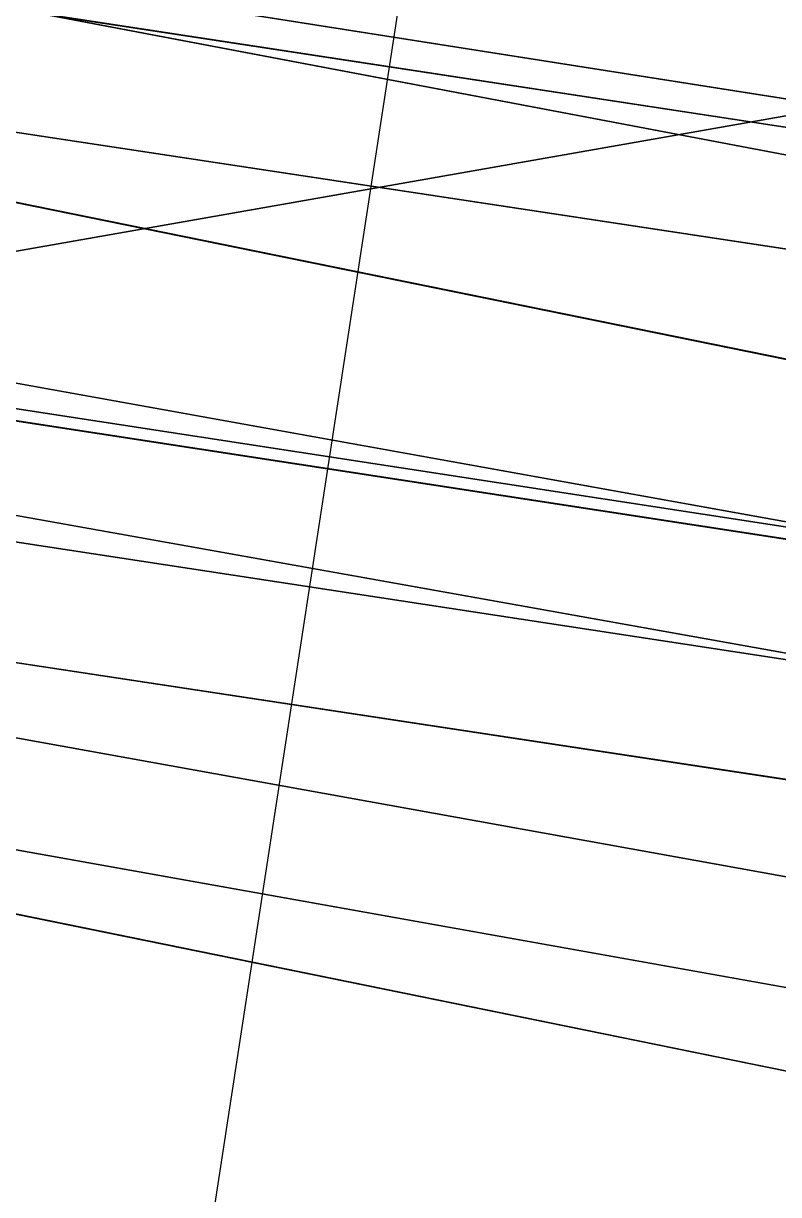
# Model space of a CAD drawing. Header units: metres. Extents: x 503497 to 504361, y 6966567 to 6966857.
# Drawn here: x 504125.2159 to 504125.4804, y 6966706.1646 to 6966706.5749 of the extents above; entities that cross this region are included whole.
import ezdxf

# ---------------------------------------------------------------- set-up
doc = ezdxf.new("R2010")
doc.units = ezdxf.units.M

msp = doc.modelspace()

# ---------------------------------------------------------------- linework, layer by layer
at = {"layer": 'SHADOW_APPROVED_20260111T072000'}
for points in [[(504124.9683, 6966704.1079), (504125.9354, 6966710.4181), (504052.7616, 6966725.3221), (504051.7945, 6966719.0119), (504124.9683, 6966704.1079)], [(504168.9205, 6966697.8003), (504169.2405, 6966697.5447), (504096.0667, 6966712.4487), (504095.7467, 6966712.7043), (504168.9205, 6966697.8003)], [(504169.2405, 6966697.5447), (504169.4022, 6966697.2624), (504096.2284, 6966712.1664), (504096.0667, 6966712.4487), (504169.2405, 6966697.5447)], [(504169.4022, 6966697.2624), (504169.4593, 6966696.8594), (504096.2855, 6966711.7634), (504096.2284, 6966712.1664), (504169.4022, 6966697.2624)]]:
    msp.add_lwpolyline(points, close=True, dxfattribs=at)
msp.add_lwpolyline([(504124.6436, 6966689.8311), (504125.6223, 6966696.1052), (504122.7613, 6966696.5515), (504123.3955, 6966700.6171), (504123.6735, 6966701.1907), (504124.1841, 6966701.6081), (504124.6865, 6966701.7525), (504126.4679, 6966701.5261), (504126.6349, 6966702.5968), (504125.8564, 6966702.7697), (504125.4218, 6966703.0603), (504125.0625, 6966703.6133), (504124.9683, 6966704.1079), (504125.9354, 6966710.4181), (504127.8093, 6966710.1258), (504128.3574, 6966713.6393), (504140.8554, 6966711.6898), (504140.8554, 6966711.6898), (504140.7719, 6966711.1544), (504144.1851, 6966710.622), (504144.5661, 6966713.0647), (504153.1826, 6966711.7206), (504152.9477, 6966710.2148), (504167.8718, 6966707.8869)], dxfattribs=at)
at = {"layer": 'SHADOW_APPROVED_20260114T072400'}
for points in [[(504124.9683, 6966704.1079), (504125.9354, 6966710.4181), (504053.927, 6966724.0568), (504052.9599, 6966717.7466), (504124.9683, 6966704.1079)], [(504154.0443, 6966707.0275), (504153.1492, 6966701.2887), (504074.7733, 6966716.1335), (504075.6684, 6966721.8723), (504154.0443, 6966707.0275)], [(504153.1492, 6966701.2887), (504158.2689, 6966700.4901), (504079.893, 6966715.3349), (504074.7733, 6966716.1335), (504153.1492, 6966701.2887)]]:
    msp.add_lwpolyline(points, close=True, dxfattribs=at)
msp.add_lwpolyline([(504124.6436, 6966689.8311), (504125.6223, 6966696.1052), (504122.7613, 6966696.5515), (504123.3955, 6966700.6171), (504123.6735, 6966701.1907), (504124.1841, 6966701.6081), (504124.6865, 6966701.7525), (504126.4679, 6966701.5261), (504126.6349, 6966702.5968), (504125.8564, 6966702.7697), (504125.4218, 6966703.0603), (504125.0625, 6966703.6133), (504124.9683, 6966704.1079), (504125.9354, 6966710.4181), (504127.8093, 6966710.1258), (504128.3574, 6966713.6393), (504140.8554, 6966711.6898), (504140.8554, 6966711.6898), (504140.7719, 6966711.1544), (504144.1851, 6966710.622), (504144.5661, 6966713.0647), (504153.1826, 6966711.7206), (504152.9477, 6966710.2148), (504167.8718, 6966707.8869)], dxfattribs=at)
at = {"layer": 'SHADOW_APPROVED_20260122T071500'}
for points in [[(504124.9683, 6966704.1079), (504125.9354, 6966710.4181), (504043.3689, 6966725.1862), (504042.4018, 6966718.876), (504124.9683, 6966704.1079)], [(504154.0443, 6966707.0275), (504153.1492, 6966701.2887), (504063.2814, 6966717.3627), (504064.1765, 6966723.1015), (504154.0443, 6966707.0275)], [(504153.1492, 6966701.2887), (504158.2689, 6966700.4901), (504068.4011, 6966716.5641), (504063.2814, 6966717.3627), (504153.1492, 6966701.2887)], [(504158.2689, 6966700.4901), (504156.6455, 6966690.0834), (504066.7777, 6966706.1574), (504068.4011, 6966716.5641), (504158.2689, 6966700.4901)]]:
    msp.add_lwpolyline(points, close=True, dxfattribs=at)
msp.add_lwpolyline([(504124.6436, 6966689.8311), (504125.6223, 6966696.1052), (504122.7613, 6966696.5515), (504123.3955, 6966700.6171), (504123.6735, 6966701.1907), (504124.1841, 6966701.6081), (504124.6865, 6966701.7525), (504126.4679, 6966701.5261), (504126.6349, 6966702.5968), (504125.8564, 6966702.7697), (504125.4218, 6966703.0603), (504125.0625, 6966703.6133), (504124.9683, 6966704.1079), (504125.9354, 6966710.4181), (504127.8093, 6966710.1258), (504128.3574, 6966713.6393), (504140.8554, 6966711.6898), (504140.8554, 6966711.6898), (504140.7719, 6966711.1544), (504144.1851, 6966710.622), (504144.5661, 6966713.0647), (504153.1826, 6966711.7206), (504152.9477, 6966710.2148), (504167.8718, 6966707.8869)], dxfattribs=at)
at = {"layer": 'SHADOW_APPROVED_20260124T072500'}
for points in [[(504124.9683, 6966704.1079), (504125.9354, 6966710.4181), (504049.6923, 6966722.1331), (504048.7252, 6966715.8229), (504124.9683, 6966704.1079)], [(504169.5259, 6966699.8139), (504168.8949, 6966699.7238), (504092.6518, 6966711.4388), (504093.2828, 6966711.5289), (504169.5259, 6966699.8139)], [(504168.8949, 6966699.7238), (504168.6104, 6966697.9001), (504092.3673, 6966709.6151), (504092.6518, 6966711.4388), (504168.8949, 6966699.7238)]]:
    msp.add_lwpolyline(points, close=True, dxfattribs=at)
msp.add_lwpolyline([(504124.6436, 6966689.8311), (504125.6223, 6966696.1052), (504122.7613, 6966696.5515), (504123.3955, 6966700.6171), (504123.6735, 6966701.1907), (504124.1841, 6966701.6081), (504124.6865, 6966701.7525), (504126.4679, 6966701.5261), (504126.6349, 6966702.5968), (504125.8564, 6966702.7697), (504125.4218, 6966703.0603), (504125.0625, 6966703.6133), (504124.9683, 6966704.1079), (504125.9354, 6966710.4181), (504127.8093, 6966710.1258), (504128.3574, 6966713.6393), (504140.8554, 6966711.6898), (504140.8554, 6966711.6898), (504140.7719, 6966711.1544), (504144.1851, 6966710.622), (504144.5661, 6966713.0647), (504153.1826, 6966711.7206), (504152.9477, 6966710.2148), (504167.8718, 6966707.8869)], dxfattribs=at)
at = {"layer": 'SHADOW_APPROVED_20260126T071100'}
msp.add_lwpolyline([(504124.9683, 6966704.1079), (504125.9354, 6966710.4181), (504037.5103, 6966725.4639), (504036.5432, 6966719.1537), (504124.9683, 6966704.1079)], close=True, dxfattribs=at)
msp.add_lwpolyline([(504124.6436, 6966689.8311), (504125.6223, 6966696.1052), (504122.7613, 6966696.5515), (504123.3955, 6966700.6171), (504123.6735, 6966701.1907), (504124.1841, 6966701.6081), (504124.6865, 6966701.7525), (504126.4679, 6966701.5261), (504126.6349, 6966702.5968), (504125.8564, 6966702.7697), (504125.4218, 6966703.0603), (504125.0625, 6966703.6133), (504124.9683, 6966704.1079), (504125.9354, 6966710.4181), (504127.8093, 6966710.1258), (504128.3574, 6966713.6393), (504140.8554, 6966711.6898), (504140.8554, 6966711.6898), (504140.7719, 6966711.1544), (504144.1851, 6966710.622), (504144.5661, 6966713.0647), (504153.1826, 6966711.7206), (504152.9477, 6966710.2148), (504167.8718, 6966707.8869)], dxfattribs=at)
at = {"layer": 'SHADOW_APPROVED_20260127T071900'}
for points in [[(504124.9683, 6966704.1079), (504125.9354, 6966710.4181), (504043.5925, 6966722.9107), (504042.6254, 6966716.6005), (504124.9683, 6966704.1079)], [(504169.7774, 6966699.9974), (504169.5259, 6966699.8139), (504087.183, 6966712.3065), (504087.4345, 6966712.49), (504169.7774, 6966699.9974)], [(504169.5259, 6966699.8139), (504168.8949, 6966699.7238), (504086.552, 6966712.2164), (504087.183, 6966712.3065), (504169.5259, 6966699.8139)], [(504168.8949, 6966699.7238), (504168.6104, 6966697.9001), (504086.2675, 6966710.3927), (504086.552, 6966712.2164), (504168.8949, 6966699.7238)]]:
    msp.add_lwpolyline(points, close=True, dxfattribs=at)
msp.add_lwpolyline([(504124.6436, 6966689.8311), (504125.6223, 6966696.1052), (504122.7613, 6966696.5515), (504123.3955, 6966700.6171), (504123.6735, 6966701.1907), (504124.1841, 6966701.6081), (504124.6865, 6966701.7525), (504126.4679, 6966701.5261), (504126.6349, 6966702.5968), (504125.8564, 6966702.7697), (504125.4218, 6966703.0603), (504125.0625, 6966703.6133), (504124.9683, 6966704.1079), (504125.9354, 6966710.4181), (504127.8093, 6966710.1258), (504128.3574, 6966713.6393), (504140.8554, 6966711.6898), (504140.8554, 6966711.6898), (504140.7719, 6966711.1544), (504144.1851, 6966710.622), (504144.5661, 6966713.0647), (504153.1826, 6966711.7206), (504152.9477, 6966710.2148), (504167.8718, 6966707.8869)], dxfattribs=at)
at = {"layer": 'SHADOW_APPROVED_20260129T071100'}
for points in [[(504124.9683, 6966704.1079), (504125.9354, 6966710.4181), (504035.4897, 6966724.6369), (504034.5226, 6966718.3267), (504124.9683, 6966704.1079)], [(504169.5259, 6966699.8139), (504168.8949, 6966699.7238), (504078.4492, 6966713.9426), (504079.0802, 6966714.0327), (504169.5259, 6966699.8139)], [(504168.8949, 6966699.7238), (504168.6104, 6966697.9001), (504078.1647, 6966712.1189), (504078.4492, 6966713.9426), (504168.8949, 6966699.7238)]]:
    msp.add_lwpolyline(points, close=True, dxfattribs=at)
msp.add_lwpolyline([(504124.6436, 6966689.8311), (504125.6223, 6966696.1052), (504122.7613, 6966696.5515), (504123.3955, 6966700.6171), (504123.6735, 6966701.1907), (504124.1841, 6966701.6081), (504124.6865, 6966701.7525), (504126.4679, 6966701.5261), (504126.6349, 6966702.5968), (504125.8564, 6966702.7697), (504125.4218, 6966703.0603), (504125.0625, 6966703.6133), (504124.9683, 6966704.1079), (504125.9354, 6966710.4181), (504127.8093, 6966710.1258), (504128.3574, 6966713.6393), (504140.8554, 6966711.6898), (504140.8554, 6966711.6898), (504140.7719, 6966711.1544), (504144.1851, 6966710.622), (504144.5661, 6966713.0647), (504153.1826, 6966711.7206), (504152.9477, 6966710.2148), (504167.8718, 6966707.8869)], dxfattribs=at)
at = {"layer": 'SHADOW_APPROVED_20260130T071100'}
for points in [[(504124.9683, 6966704.1079), (504125.9354, 6966710.4181), (504034.8035, 6966724.3323), (504033.8364, 6966718.0221), (504124.9683, 6966704.1079)], [(504169.7774, 6966699.9974), (504169.5259, 6966699.8139), (504078.394, 6966713.7281), (504078.6455, 6966713.9116), (504169.7774, 6966699.9974)], [(504169.5259, 6966699.8139), (504168.8949, 6966699.7238), (504077.763, 6966713.638), (504078.394, 6966713.7281), (504169.5259, 6966699.8139)], [(504168.8949, 6966699.7238), (504168.6104, 6966697.9001), (504077.4785, 6966711.8143), (504077.763, 6966713.638), (504168.8949, 6966699.7238)]]:
    msp.add_lwpolyline(points, close=True, dxfattribs=at)
msp.add_lwpolyline([(504124.6436, 6966689.8311), (504125.6223, 6966696.1052), (504122.7613, 6966696.5515), (504123.3955, 6966700.6171), (504123.6735, 6966701.1907), (504124.1841, 6966701.6081), (504124.6865, 6966701.7525), (504126.4679, 6966701.5261), (504126.6349, 6966702.5968), (504125.8564, 6966702.7697), (504125.4218, 6966703.0603), (504125.0625, 6966703.6133), (504124.9683, 6966704.1079), (504125.9354, 6966710.4181), (504127.8093, 6966710.1258), (504128.3574, 6966713.6393), (504140.8554, 6966711.6898), (504140.8554, 6966711.6898), (504140.7719, 6966711.1544), (504144.1851, 6966710.622), (504144.5661, 6966713.0647), (504153.1826, 6966711.7206), (504152.9477, 6966710.2148), (504167.8718, 6966707.8869)], dxfattribs=at)
at = {"layer": 'SHADOW_APPROVED_20260203T070000'}
for points in [[(504124.9683, 6966704.1079), (504125.9354, 6966710.4181), (504019.9112, 6966726.7195), (504018.9441, 6966720.4093), (504124.9683, 6966704.1079)], [(504169.5259, 6966699.8139), (504168.8949, 6966699.7238), (504062.8707, 6966716.0252), (504063.5017, 6966716.1153), (504169.5259, 6966699.8139)], [(504168.8949, 6966699.7238), (504168.6104, 6966697.9001), (504062.5862, 6966714.2015), (504062.8707, 6966716.0252), (504168.8949, 6966699.7238)]]:
    msp.add_lwpolyline(points, close=True, dxfattribs=at)
msp.add_lwpolyline([(504124.6436, 6966689.8311), (504125.6223, 6966696.1052), (504122.7613, 6966696.5515), (504123.3955, 6966700.6171), (504123.6735, 6966701.1907), (504124.1841, 6966701.6081), (504124.6865, 6966701.7525), (504126.4679, 6966701.5261), (504126.6349, 6966702.5968), (504125.8564, 6966702.7697), (504125.4218, 6966703.0603), (504125.0625, 6966703.6133), (504124.9683, 6966704.1079), (504125.9354, 6966710.4181), (504127.8093, 6966710.1258), (504128.3574, 6966713.6393), (504140.8554, 6966711.6898), (504140.8554, 6966711.6898), (504140.7719, 6966711.1544), (504144.1851, 6966710.622), (504144.5661, 6966713.0647), (504153.1826, 6966711.7206), (504152.9477, 6966710.2148), (504167.8718, 6966707.8869)], dxfattribs=at)
at = {"layer": 'SHADOW_APPROVED_20260314T074000'}
msp.add_lwpolyline([(504124.6436, 6966689.8311), (504125.6223, 6966696.1052), (504122.7613, 6966696.5515), (504123.3955, 6966700.6171), (504123.6735, 6966701.1907), (504124.1841, 6966701.6081), (504124.6865, 6966701.7525), (504126.4679, 6966701.5261), (504126.6349, 6966702.5968), (504125.8564, 6966702.7697), (504125.4218, 6966703.0603), (504125.0625, 6966703.6133), (504124.9683, 6966704.1079), (504125.9354, 6966710.4181), (504127.8093, 6966710.1258), (504128.3574, 6966713.6393), (504140.8554, 6966711.6898), (504140.8554, 6966711.6898), (504140.7719, 6966711.1544), (504144.1851, 6966710.622), (504144.5661, 6966713.0647), (504153.1826, 6966711.7206), (504152.9477, 6966710.2148), (504167.8718, 6966707.8869)], dxfattribs=at)
for points in [[(504139.8525, 6966710.4238), (504143.9181, 6966709.7896), (504048.4036, 6966692.9664), (504044.338, 6966693.6006), (504139.8525, 6966710.4238)], [(504124.9683, 6966704.1079), (504125.9354, 6966710.4181), (504038.1809, 6966694.9617), (504037.2138, 6966688.6515), (504124.9683, 6966704.1079)], [(504143.9181, 6966709.7896), (504143.738, 6966708.6351), (504048.2235, 6966691.8119), (504048.4036, 6966692.9664), (504143.9181, 6966709.7896)]]:
    msp.add_lwpolyline(points, close=True, dxfattribs=at)
at = {"layer": 'SHADOW_APPROVED_20260426T070000'}
msp.add_lwpolyline([(504124.6436, 6966689.8311), (504125.6223, 6966696.1052), (504122.7613, 6966696.5515), (504123.3955, 6966700.6171), (504123.6735, 6966701.1907), (504124.1841, 6966701.6081), (504124.6865, 6966701.7525), (504126.4679, 6966701.5261), (504126.6349, 6966702.5968), (504125.8564, 6966702.7697), (504125.4218, 6966703.0603), (504125.0625, 6966703.6133), (504124.9683, 6966704.1079), (504125.9354, 6966710.4181), (504127.8093, 6966710.1258), (504128.3574, 6966713.6393), (504140.8554, 6966711.6898), (504140.8554, 6966711.6898), (504140.7719, 6966711.1544), (504144.1851, 6966710.622), (504144.5661, 6966713.0647), (504153.1826, 6966711.7206), (504152.9477, 6966710.2148), (504167.8718, 6966707.8869)], dxfattribs=at)
msp.add_lwpolyline([(504124.9683, 6966704.1079), (504125.9354, 6966710.4181), (503908.8078, 6966628.3563), (503907.8407, 6966622.0461), (504124.9683, 6966704.1079)], close=True, dxfattribs=at)
at = {"layer": 'SHADOW_APPROVED_20260621T090000'}
msp.add_lwpolyline([(504124.6436, 6966689.8311), (504125.6223, 6966696.1052), (504122.7613, 6966696.5515), (504123.3955, 6966700.6171), (504123.6735, 6966701.1907), (504124.1841, 6966701.6081), (504124.6865, 6966701.7525), (504126.4679, 6966701.5261), (504126.6349, 6966702.5968), (504125.8564, 6966702.7697), (504125.4218, 6966703.0603), (504125.0625, 6966703.6133), (504124.9683, 6966704.1079), (504125.9354, 6966710.4181), (504127.8093, 6966710.1258), (504128.3574, 6966713.6393), (504140.8554, 6966711.6898), (504140.8554, 6966711.6898), (504140.7719, 6966711.1544), (504144.1851, 6966710.622), (504144.5661, 6966713.0647), (504153.1826, 6966711.7206), (504152.9477, 6966710.2148), (504167.8718, 6966707.8869)], dxfattribs=at)
msp.add_lwpolyline([(504124.9683, 6966704.1079), (504125.9354, 6966710.4181), (504067.4191, 6966647.4865), (504066.452, 6966641.1763), (504124.9683, 6966704.1079)], close=True, dxfattribs=at)
at = {"layer": 'SHADOW_APPROVED_20260621T120000'}
msp.add_lwpolyline([(504124.6436, 6966689.8311), (504125.6223, 6966696.1052), (504122.7613, 6966696.5515), (504123.3955, 6966700.6171), (504123.6735, 6966701.1907), (504124.1841, 6966701.6081), (504124.6865, 6966701.7525), (504126.4679, 6966701.5261), (504126.6349, 6966702.5968), (504125.8564, 6966702.7697), (504125.4218, 6966703.0603), (504125.0625, 6966703.6133), (504124.9683, 6966704.1079), (504125.9354, 6966710.4181), (504127.8093, 6966710.1258), (504128.3574, 6966713.6393), (504140.8554, 6966711.6898), (504140.8554, 6966711.6898), (504140.7719, 6966711.1544), (504144.1851, 6966710.622), (504144.5661, 6966713.0647), (504153.1826, 6966711.7206), (504152.9477, 6966710.2148), (504167.8718, 6966707.8869)], dxfattribs=at)
msp.add_lwpolyline([(504124.9683, 6966704.1079), (504125.9354, 6966710.4181), (504128.5564, 6966661.7453), (504127.5893, 6966655.4351), (504124.9683, 6966704.1079)], close=True, dxfattribs=at)
at = {"layer": 'SHADOW_APPROVED_20260621T140000'}
msp.add_lwpolyline([(504124.6436, 6966689.8311), (504125.6223, 6966696.1052), (504122.7613, 6966696.5515), (504123.3955, 6966700.6171), (504123.6735, 6966701.1907), (504124.1841, 6966701.6081), (504124.6865, 6966701.7525), (504126.4679, 6966701.5261), (504126.6349, 6966702.5968), (504125.8564, 6966702.7697), (504125.4218, 6966703.0603), (504125.0625, 6966703.6133), (504124.9683, 6966704.1079), (504125.9354, 6966710.4181), (504127.8093, 6966710.1258), (504128.3574, 6966713.6393), (504140.8554, 6966711.6898), (504140.8554, 6966711.6898), (504140.7719, 6966711.1544), (504144.1851, 6966710.622), (504144.5661, 6966713.0647), (504153.1826, 6966711.7206), (504152.9477, 6966710.2148), (504167.8718, 6966707.8869)], dxfattribs=at)
msp.add_lwpolyline([(504124.9683, 6966704.1079), (504125.9354, 6966710.4181), (504164.8451, 6966654.6121), (504163.878, 6966648.3019), (504124.9683, 6966704.1079)], close=True, dxfattribs=at)
at = {"layer": 'SHADOW_APPROVED_20260621T150000'}
msp.add_lwpolyline([(504124.6436, 6966689.8311), (504125.6223, 6966696.1052), (504122.7613, 6966696.5515), (504123.3955, 6966700.6171), (504123.6735, 6966701.1907), (504124.1841, 6966701.6081), (504124.6865, 6966701.7525), (504126.4679, 6966701.5261), (504126.6349, 6966702.5968), (504125.8564, 6966702.7697), (504125.4218, 6966703.0603), (504125.0625, 6966703.6133), (504124.9683, 6966704.1079), (504125.9354, 6966710.4181), (504127.8093, 6966710.1258), (504128.3574, 6966713.6393), (504140.8554, 6966711.6898), (504140.8554, 6966711.6898), (504140.7719, 6966711.1544), (504144.1851, 6966710.622), (504144.5661, 6966713.0647), (504153.1826, 6966711.7206), (504152.9477, 6966710.2148), (504167.8718, 6966707.8869)], dxfattribs=at)
msp.add_lwpolyline([(504124.9683, 6966704.1079), (504125.9354, 6966710.4181), (504199.2155, 6966641.4153), (504198.2484, 6966635.1051), (504124.9683, 6966704.1079)], close=True, dxfattribs=at)
at = {"layer": 'SHADOW_APPROVED_20260621T160000'}
msp.add_lwpolyline([(504124.6436, 6966689.8311), (504125.6223, 6966696.1052), (504122.7613, 6966696.5515), (504123.3955, 6966700.6171), (504123.6735, 6966701.1907), (504124.1841, 6966701.6081), (504124.6865, 6966701.7525), (504126.4679, 6966701.5261), (504126.6349, 6966702.5968), (504125.8564, 6966702.7697), (504125.4218, 6966703.0603), (504125.0625, 6966703.6133), (504124.9683, 6966704.1079), (504125.9354, 6966710.4181), (504127.8093, 6966710.1258), (504128.3574, 6966713.6393), (504140.8554, 6966711.6898), (504140.8554, 6966711.6898), (504140.7719, 6966711.1544), (504144.1851, 6966710.622), (504144.5661, 6966713.0647), (504153.1826, 6966711.7206), (504152.9477, 6966710.2148), (504167.8718, 6966707.8869)], dxfattribs=at)
msp.add_lwpolyline([(504124.9683, 6966704.1079), (504125.9354, 6966710.4181), (504294.1916, 6966597.3183), (504293.2245, 6966591.0081), (504124.9683, 6966704.1079)], close=True, dxfattribs=at)
at = {"layer": 'SHADOW_APPROVED_20261019T053000'}
msp.add_lwpolyline([(504124.9683, 6966704.1079), (504125.9354, 6966710.4181), (503549.1797, 6966802.5509), (503548.2126, 6966796.2407), (504124.9683, 6966704.1079)], close=True, dxfattribs=at)
msp.add_lwpolyline([(504124.6436, 6966689.8311), (504125.6223, 6966696.1052), (504122.7613, 6966696.5515), (504123.3955, 6966700.6171), (504123.6735, 6966701.1907), (504124.1841, 6966701.6081), (504124.6865, 6966701.7525), (504126.4679, 6966701.5261), (504126.6349, 6966702.5968), (504125.8564, 6966702.7697), (504125.4218, 6966703.0603), (504125.0625, 6966703.6133), (504124.9683, 6966704.1079), (504125.9354, 6966710.4181), (504127.8093, 6966710.1258), (504128.3574, 6966713.6393), (504140.8554, 6966711.6898), (504140.8554, 6966711.6898), (504140.7719, 6966711.1544), (504144.1851, 6966710.622), (504144.5661, 6966713.0647), (504153.1826, 6966711.7206), (504152.9477, 6966710.2148), (504167.8718, 6966707.8869)], dxfattribs=at)
at = {"layer": 'SHADOW_APPROVED_20261112T063500'}
msp.add_lwpolyline([(504124.9683, 6966704.1079), (504125.9354, 6966710.4181), (504027.6571, 6966726.3723), (504026.69, 6966720.0621), (504124.9683, 6966704.1079)], close=True, dxfattribs=at)
msp.add_lwpolyline([(504124.6436, 6966689.8311), (504125.6223, 6966696.1052), (504122.7613, 6966696.5515), (504123.3955, 6966700.6171), (504123.6735, 6966701.1907), (504124.1841, 6966701.6081), (504124.6865, 6966701.7525), (504126.4679, 6966701.5261), (504126.6349, 6966702.5968), (504125.8564, 6966702.7697), (504125.4218, 6966703.0603), (504125.0625, 6966703.6133), (504124.9683, 6966704.1079), (504125.9354, 6966710.4181), (504127.8093, 6966710.1258), (504128.3574, 6966713.6393), (504140.8554, 6966711.6898), (504140.8554, 6966711.6898), (504140.7719, 6966711.1544), (504144.1851, 6966710.622), (504144.5661, 6966713.0647), (504153.1826, 6966711.7206), (504152.9477, 6966710.2148), (504167.8718, 6966707.8869)], dxfattribs=at)
at = {"layer": 'SHADOW_APPROVED_20261113T063500'}
msp.add_lwpolyline([(504124.9683, 6966704.1079), (504125.9354, 6966710.4181), (504028.1253, 6966726.7878), (504027.1582, 6966720.4776), (504124.9683, 6966704.1079)], close=True, dxfattribs=at)
msp.add_lwpolyline([(504124.6436, 6966689.8311), (504125.6223, 6966696.1052), (504122.7613, 6966696.5515), (504123.3955, 6966700.6171), (504123.6735, 6966701.1907), (504124.1841, 6966701.6081), (504124.6865, 6966701.7525), (504126.4679, 6966701.5261), (504126.6349, 6966702.5968), (504125.8564, 6966702.7697), (504125.4218, 6966703.0603), (504125.0625, 6966703.6133), (504124.9683, 6966704.1079), (504125.9354, 6966710.4181), (504127.8093, 6966710.1258), (504128.3574, 6966713.6393), (504140.8554, 6966711.6898), (504140.8554, 6966711.6898), (504140.7719, 6966711.1544), (504144.1851, 6966710.622), (504144.5661, 6966713.0647), (504153.1826, 6966711.7206), (504152.9477, 6966710.2148), (504167.8718, 6966707.8869)], dxfattribs=at)
at = {"layer": 'SHADOW_APPROVED_20261122T065200'}
for points in [[(504124.9683, 6966704.1079), (504125.9354, 6966710.4181), (504045.7713, 6966724.8689), (504044.8042, 6966718.5587), (504124.9683, 6966704.1079)], [(504154.0443, 6966707.0275), (504153.1492, 6966701.2887), (504065.8963, 6966717.0173), (504066.7914, 6966722.7561), (504154.0443, 6966707.0275)], [(504153.1492, 6966701.2887), (504158.2689, 6966700.4901), (504071.016, 6966716.2187), (504065.8963, 6966717.0173), (504153.1492, 6966701.2887)], [(504158.2689, 6966700.4901), (504156.6455, 6966690.0834), (504069.3926, 6966705.812), (504071.016, 6966716.2187), (504158.2689, 6966700.4901)]]:
    msp.add_lwpolyline(points, close=True, dxfattribs=at)
msp.add_lwpolyline([(504124.6436, 6966689.8311), (504125.6223, 6966696.1052), (504122.7613, 6966696.5515), (504123.3955, 6966700.6171), (504123.6735, 6966701.1907), (504124.1841, 6966701.6081), (504124.6865, 6966701.7525), (504126.4679, 6966701.5261), (504126.6349, 6966702.5968), (504125.8564, 6966702.7697), (504125.4218, 6966703.0603), (504125.0625, 6966703.6133), (504124.9683, 6966704.1079), (504125.9354, 6966710.4181), (504127.8093, 6966710.1258), (504128.3574, 6966713.6393), (504140.8554, 6966711.6898), (504140.8554, 6966711.6898), (504140.7719, 6966711.1544), (504144.1851, 6966710.622), (504144.5661, 6966713.0647), (504153.1826, 6966711.7206), (504152.9477, 6966710.2148), (504167.8718, 6966707.8869)], dxfattribs=at)
at = {"layer": 'SHADOW_APPROVED_20261123T070300'}
msp.add_lwpolyline([(504124.9683, 6966704.1079), (504125.9354, 6966710.4181), (504053.5385, 6966722.4246), (504052.5714, 6966716.1144), (504124.9683, 6966704.1079)], close=True, dxfattribs=at)
msp.add_lwpolyline([(504124.6436, 6966689.8311), (504125.6223, 6966696.1052), (504122.7613, 6966696.5515), (504123.3955, 6966700.6171), (504123.6735, 6966701.1907), (504124.1841, 6966701.6081), (504124.6865, 6966701.7525), (504126.4679, 6966701.5261), (504126.6349, 6966702.5968), (504125.8564, 6966702.7697), (504125.4218, 6966703.0603), (504125.0625, 6966703.6133), (504124.9683, 6966704.1079), (504125.9354, 6966710.4181), (504127.8093, 6966710.1258), (504128.3574, 6966713.6393), (504140.8554, 6966711.6898), (504140.8554, 6966711.6898), (504140.7719, 6966711.1544), (504144.1851, 6966710.622), (504144.5661, 6966713.0647), (504153.1826, 6966711.7206), (504152.9477, 6966710.2148), (504167.8718, 6966707.8869)], dxfattribs=at)
at = {"layer": 'SHADOW_APPROVED_20261221T090000'}
msp.add_lwpolyline([(504124.6436, 6966689.8311), (504125.6223, 6966696.1052), (504122.7613, 6966696.5515), (504123.3955, 6966700.6171), (504123.6735, 6966701.1907), (504124.1841, 6966701.6081), (504124.6865, 6966701.7525), (504126.4679, 6966701.5261), (504126.6349, 6966702.5968), (504125.8564, 6966702.7697), (504125.4218, 6966703.0603), (504125.0625, 6966703.6133), (504124.9683, 6966704.1079), (504125.9354, 6966710.4181), (504127.8093, 6966710.1258), (504128.3574, 6966713.6393), (504140.8554, 6966711.6898), (504140.8554, 6966711.6898), (504140.7719, 6966711.1544), (504144.1851, 6966710.622), (504144.5661, 6966713.0647), (504153.1826, 6966711.7206), (504152.9477, 6966710.2148), (504167.8718, 6966707.8869)], dxfattribs=at)
msp.add_lwpolyline([(504124.9683, 6966704.1079), (504125.9354, 6966710.4181), (504095.6807, 6966712.2175), (504094.7136, 6966705.9073), (504124.9683, 6966704.1079)], close=True, dxfattribs=at)
at = {"layer": 'SHADOW_APPROVED_20261221T120000'}
msp.add_lwpolyline([(504124.6436, 6966689.8311), (504125.6223, 6966696.1052), (504122.7613, 6966696.5515), (504123.3955, 6966700.6171), (504123.6735, 6966701.1907), (504124.1841, 6966701.6081), (504124.6865, 6966701.7525), (504126.4679, 6966701.5261), (504126.6349, 6966702.5968), (504125.8564, 6966702.7697), (504125.4218, 6966703.0603), (504125.0625, 6966703.6133), (504124.9683, 6966704.1079), (504125.9354, 6966710.4181), (504127.8093, 6966710.1258), (504128.3574, 6966713.6393), (504140.8554, 6966711.6898), (504140.8554, 6966711.6898), (504140.7719, 6966711.1544), (504144.1851, 6966710.622), (504144.5661, 6966713.0647), (504153.1826, 6966711.7206), (504152.9477, 6966710.2148), (504167.8718, 6966707.8869)], dxfattribs=at)
msp.add_lwpolyline([(504124.9683, 6966704.1079), (504125.9354, 6966710.4181), (504128.2079, 6966707.6873), (504127.2408, 6966701.3771), (504124.9683, 6966704.1079)], close=True, dxfattribs=at)
at = {"layer": 'SHADOW_APPROVED_20261221T150000'}
msp.add_lwpolyline([(504124.9683, 6966704.1079), (504125.9354, 6966710.4181), (504163.6293, 6966714.4384), (504162.6622, 6966708.1282), (504124.9683, 6966704.1079)], close=True, dxfattribs=at)
msp.add_lwpolyline([(504124.6436, 6966689.8311), (504125.6223, 6966696.1052), (504122.7613, 6966696.5515), (504123.3955, 6966700.6171), (504123.6735, 6966701.1907), (504124.1841, 6966701.6081), (504124.6865, 6966701.7525), (504126.4679, 6966701.5261), (504126.6349, 6966702.5968), (504125.8564, 6966702.7697), (504125.4218, 6966703.0603), (504125.0625, 6966703.6133), (504124.9683, 6966704.1079), (504125.9354, 6966710.4181), (504127.8093, 6966710.1258), (504128.3574, 6966713.6393), (504140.8554, 6966711.6898), (504140.8554, 6966711.6898), (504140.7719, 6966711.1544), (504144.1851, 6966710.622), (504144.5661, 6966713.0647), (504153.1826, 6966711.7206), (504152.9477, 6966710.2148), (504167.8718, 6966707.8869)], dxfattribs=at)
at = {"layer": 'SHADOW_APPROVED_20261221T160000'}
msp.add_lwpolyline([(504124.9683, 6966704.1079), (504125.9354, 6966710.4181), (504185.4972, 6966722.3699), (504184.5301, 6966716.0597), (504124.9683, 6966704.1079)], close=True, dxfattribs=at)
msp.add_lwpolyline([(504124.6436, 6966689.8311), (504125.6223, 6966696.1052), (504122.7613, 6966696.5515), (504123.3955, 6966700.6171), (504123.6735, 6966701.1907), (504124.1841, 6966701.6081), (504124.6865, 6966701.7525), (504126.4679, 6966701.5261), (504126.6349, 6966702.5968), (504125.8564, 6966702.7697), (504125.4218, 6966703.0603), (504125.0625, 6966703.6133), (504124.9683, 6966704.1079), (504125.9354, 6966710.4181), (504127.8093, 6966710.1258), (504128.3574, 6966713.6393), (504140.8554, 6966711.6898), (504140.8554, 6966711.6898), (504140.7719, 6966711.1544), (504144.1851, 6966710.622), (504144.5661, 6966713.0647), (504153.1826, 6966711.7206), (504152.9477, 6966710.2148), (504167.8718, 6966707.8869)], dxfattribs=at)
at = {"layer": 'SHADOW_APPROVED_20261221T170000'}
msp.add_lwpolyline([(504124.9683, 6966704.1079), (504125.9354, 6966710.4181), (504229.1353, 6966741.3057), (504228.1682, 6966734.9955), (504124.9683, 6966704.1079)], close=True, dxfattribs=at)
msp.add_lwpolyline([(504124.6436, 6966689.8311), (504125.6223, 6966696.1052), (504122.7613, 6966696.5515), (504123.3955, 6966700.6171), (504123.6735, 6966701.1907), (504124.1841, 6966701.6081), (504124.6865, 6966701.7525), (504126.4679, 6966701.5261), (504126.6349, 6966702.5968), (504125.8564, 6966702.7697), (504125.4218, 6966703.0603), (504125.0625, 6966703.6133), (504124.9683, 6966704.1079), (504125.9354, 6966710.4181), (504127.8093, 6966710.1258), (504128.3574, 6966713.6393), (504140.8554, 6966711.6898), (504140.8554, 6966711.6898), (504140.7719, 6966711.1544), (504144.1851, 6966710.622), (504144.5661, 6966713.0647), (504153.1826, 6966711.7206), (504152.9477, 6966710.2148), (504167.8718, 6966707.8869)], dxfattribs=at)
at = {"layer": 'SHADOW_COMPARATOR_RL48_20260111T072000'}
for points in [[(504124.9683, 6966704.1079), (504125.9354, 6966710.4181), (504080.3081, 6966719.7115), (504079.341, 6966713.4013), (504124.9683, 6966704.1079)], [(504168.9205, 6966697.8003), (504169.2405, 6966697.5447), (504123.6132, 6966706.8381), (504123.2932, 6966707.0937), (504168.9205, 6966697.8003)], [(504169.2405, 6966697.5447), (504169.4022, 6966697.2624), (504123.7749, 6966706.5558), (504123.6132, 6966706.8381), (504169.2405, 6966697.5447)], [(504169.4022, 6966697.2624), (504169.4593, 6966696.8594), (504123.832, 6966706.1528), (504123.7749, 6966706.5558), (504169.4022, 6966697.2624)]]:
    msp.add_lwpolyline(points, close=True, dxfattribs=at)
msp.add_lwpolyline([(504124.6436, 6966689.8311), (504125.6223, 6966696.1052), (504122.7613, 6966696.5515), (504123.3955, 6966700.6171), (504123.6735, 6966701.1907), (504124.1841, 6966701.6081), (504124.6865, 6966701.7525), (504126.4679, 6966701.5261), (504126.6349, 6966702.5968), (504125.8564, 6966702.7697), (504125.4218, 6966703.0603), (504125.0625, 6966703.6133), (504124.9683, 6966704.1079), (504125.9354, 6966710.4181), (504127.8093, 6966710.1258), (504128.3574, 6966713.6393), (504140.8554, 6966711.6898), (504140.8554, 6966711.6898), (504140.7719, 6966711.1544), (504144.1851, 6966710.622), (504144.5661, 6966713.0647), (504153.1826, 6966711.7206), (504152.9477, 6966710.2148), (504167.8718, 6966707.8869)], dxfattribs=at)
at = {"layer": 'SHADOW_COMPARATOR_RL48_20260114T072400'}
msp.add_lwpolyline([(504124.9683, 6966704.1079), (504125.9354, 6966710.4181), (504081.0348, 6966718.9225), (504080.0677, 6966712.6123), (504124.9683, 6966704.1079)], close=True, dxfattribs=at)
msp.add_lwpolyline([(504124.6436, 6966689.8311), (504125.6223, 6966696.1052), (504122.7613, 6966696.5515), (504123.3955, 6966700.6171), (504123.6735, 6966701.1907), (504124.1841, 6966701.6081), (504124.6865, 6966701.7525), (504126.4679, 6966701.5261), (504126.6349, 6966702.5968), (504125.8564, 6966702.7697), (504125.4218, 6966703.0603), (504125.0625, 6966703.6133), (504124.9683, 6966704.1079), (504125.9354, 6966710.4181), (504127.8093, 6966710.1258), (504128.3574, 6966713.6393), (504140.8554, 6966711.6898), (504140.8554, 6966711.6898), (504140.7719, 6966711.1544), (504144.1851, 6966710.622), (504144.5661, 6966713.0647), (504153.1826, 6966711.7206), (504152.9477, 6966710.2148), (504167.8718, 6966707.8869)], dxfattribs=at)
at = {"layer": 'SHADOW_COMPARATOR_RL48_20260122T071500'}
msp.add_lwpolyline([(504124.9683, 6966704.1079), (504125.9354, 6966710.4181), (504074.4513, 6966719.6267), (504073.4842, 6966713.3165), (504124.9683, 6966704.1079)], close=True, dxfattribs=at)
msp.add_lwpolyline([(504124.6436, 6966689.8311), (504125.6223, 6966696.1052), (504122.7613, 6966696.5515), (504123.3955, 6966700.6171), (504123.6735, 6966701.1907), (504124.1841, 6966701.6081), (504124.6865, 6966701.7525), (504126.4679, 6966701.5261), (504126.6349, 6966702.5968), (504125.8564, 6966702.7697), (504125.4218, 6966703.0603), (504125.0625, 6966703.6133), (504124.9683, 6966704.1079), (504125.9354, 6966710.4181), (504127.8093, 6966710.1258), (504128.3574, 6966713.6393), (504140.8554, 6966711.6898), (504140.8554, 6966711.6898), (504140.7719, 6966711.1544), (504144.1851, 6966710.622), (504144.5661, 6966713.0647), (504153.1826, 6966711.7206), (504152.9477, 6966710.2148), (504167.8718, 6966707.8869)], dxfattribs=at)
at = {"layer": 'SHADOW_COMPARATOR_RL48_20260124T072500'}
for points in [[(504124.9683, 6966704.1079), (504125.9354, 6966710.4181), (504078.3942, 6966717.723), (504077.4271, 6966711.4128), (504124.9683, 6966704.1079)], [(504169.5259, 6966699.8139), (504168.8949, 6966699.7238), (504121.3537, 6966707.0287), (504121.9847, 6966707.1188), (504169.5259, 6966699.8139)], [(504168.8949, 6966699.7238), (504168.6104, 6966697.9001), (504121.0692, 6966705.205), (504121.3537, 6966707.0287), (504168.8949, 6966699.7238)]]:
    msp.add_lwpolyline(points, close=True, dxfattribs=at)
msp.add_lwpolyline([(504124.6436, 6966689.8311), (504125.6223, 6966696.1052), (504122.7613, 6966696.5515), (504123.3955, 6966700.6171), (504123.6735, 6966701.1907), (504124.1841, 6966701.6081), (504124.6865, 6966701.7525), (504126.4679, 6966701.5261), (504126.6349, 6966702.5968), (504125.8564, 6966702.7697), (504125.4218, 6966703.0603), (504125.0625, 6966703.6133), (504124.9683, 6966704.1079), (504125.9354, 6966710.4181), (504127.8093, 6966710.1258), (504128.3574, 6966713.6393), (504140.8554, 6966711.6898), (504140.8554, 6966711.6898), (504140.7719, 6966711.1544), (504144.1851, 6966710.622), (504144.5661, 6966713.0647), (504153.1826, 6966711.7206), (504152.9477, 6966710.2148), (504167.8718, 6966707.8869)], dxfattribs=at)
at = {"layer": 'SHADOW_COMPARATOR_RL48_20260126T071100'}
msp.add_lwpolyline([(504124.9683, 6966704.1079), (504125.9354, 6966710.4181), (504070.7982, 6966719.7999), (504069.8311, 6966713.4897), (504124.9683, 6966704.1079)], close=True, dxfattribs=at)
msp.add_lwpolyline([(504124.6436, 6966689.8311), (504125.6223, 6966696.1052), (504122.7613, 6966696.5515), (504123.3955, 6966700.6171), (504123.6735, 6966701.1907), (504124.1841, 6966701.6081), (504124.6865, 6966701.7525), (504126.4679, 6966701.5261), (504126.6349, 6966702.5968), (504125.8564, 6966702.7697), (504125.4218, 6966703.0603), (504125.0625, 6966703.6133), (504124.9683, 6966704.1079), (504125.9354, 6966710.4181), (504127.8093, 6966710.1258), (504128.3574, 6966713.6393), (504140.8554, 6966711.6898), (504140.8554, 6966711.6898), (504140.7719, 6966711.1544), (504144.1851, 6966710.622), (504144.5661, 6966713.0647), (504153.1826, 6966711.7206), (504152.9477, 6966710.2148), (504167.8718, 6966707.8869)], dxfattribs=at)
at = {"layer": 'SHADOW_COMPARATOR_RL48_20260127T071900'}
for points in [[(504124.9683, 6966704.1079), (504125.9354, 6966710.4181), (504074.5907, 6966718.2078), (504073.6236, 6966711.8976), (504124.9683, 6966704.1079)], [(504169.7774, 6966699.9974), (504169.5259, 6966699.8139), (504118.1812, 6966707.6036), (504118.4327, 6966707.7871), (504169.7774, 6966699.9974)], [(504169.5259, 6966699.8139), (504168.8949, 6966699.7238), (504117.5502, 6966707.5135), (504118.1812, 6966707.6036), (504169.5259, 6966699.8139)], [(504168.8949, 6966699.7238), (504168.6104, 6966697.9001), (504117.2657, 6966705.6898), (504117.5502, 6966707.5135), (504168.8949, 6966699.7238)]]:
    msp.add_lwpolyline(points, close=True, dxfattribs=at)
msp.add_lwpolyline([(504124.6436, 6966689.8311), (504125.6223, 6966696.1052), (504122.7613, 6966696.5515), (504123.3955, 6966700.6171), (504123.6735, 6966701.1907), (504124.1841, 6966701.6081), (504124.6865, 6966701.7525), (504126.4679, 6966701.5261), (504126.6349, 6966702.5968), (504125.8564, 6966702.7697), (504125.4218, 6966703.0603), (504125.0625, 6966703.6133), (504124.9683, 6966704.1079), (504125.9354, 6966710.4181), (504127.8093, 6966710.1258), (504128.3574, 6966713.6393), (504140.8554, 6966711.6898), (504140.8554, 6966711.6898), (504140.7719, 6966711.1544), (504144.1851, 6966710.622), (504144.5661, 6966713.0647), (504153.1826, 6966711.7206), (504152.9477, 6966710.2148), (504167.8718, 6966707.8869)], dxfattribs=at)
at = {"layer": 'SHADOW_COMPARATOR_RL48_20260129T071100'}
for points in [[(504124.9683, 6966704.1079), (504125.9354, 6966710.4181), (504069.5382, 6966719.2842), (504068.5711, 6966712.974), (504124.9683, 6966704.1079)], [(504169.5259, 6966699.8139), (504168.8949, 6966699.7238), (504112.4977, 6966708.5899), (504113.1287, 6966708.68), (504169.5259, 6966699.8139)], [(504168.8949, 6966699.7238), (504168.6104, 6966697.9001), (504112.2132, 6966706.7662), (504112.4977, 6966708.5899), (504168.8949, 6966699.7238)]]:
    msp.add_lwpolyline(points, close=True, dxfattribs=at)
msp.add_lwpolyline([(504124.6436, 6966689.8311), (504125.6223, 6966696.1052), (504122.7613, 6966696.5515), (504123.3955, 6966700.6171), (504123.6735, 6966701.1907), (504124.1841, 6966701.6081), (504124.6865, 6966701.7525), (504126.4679, 6966701.5261), (504126.6349, 6966702.5968), (504125.8564, 6966702.7697), (504125.4218, 6966703.0603), (504125.0625, 6966703.6133), (504124.9683, 6966704.1079), (504125.9354, 6966710.4181), (504127.8093, 6966710.1258), (504128.3574, 6966713.6393), (504140.8554, 6966711.6898), (504140.8554, 6966711.6898), (504140.7719, 6966711.1544), (504144.1851, 6966710.622), (504144.5661, 6966713.0647), (504153.1826, 6966711.7206), (504152.9477, 6966710.2148), (504167.8718, 6966707.8869)], dxfattribs=at)
at = {"layer": 'SHADOW_COMPARATOR_RL48_20260130T071100'}
for points in [[(504124.9683, 6966704.1079), (504125.9354, 6966710.4181), (504069.1103, 6966719.0943), (504068.1432, 6966712.7841), (504124.9683, 6966704.1079)], [(504169.7774, 6966699.9974), (504169.5259, 6966699.8139), (504112.7008, 6966708.4901), (504112.9523, 6966708.6736), (504169.7774, 6966699.9974)], [(504169.5259, 6966699.8139), (504168.8949, 6966699.7238), (504112.0698, 6966708.4), (504112.7008, 6966708.4901), (504169.5259, 6966699.8139)], [(504168.8949, 6966699.7238), (504168.6104, 6966697.9001), (504111.7853, 6966706.5763), (504112.0698, 6966708.4), (504168.8949, 6966699.7238)]]:
    msp.add_lwpolyline(points, close=True, dxfattribs=at)
msp.add_lwpolyline([(504124.6436, 6966689.8311), (504125.6223, 6966696.1052), (504122.7613, 6966696.5515), (504123.3955, 6966700.6171), (504123.6735, 6966701.1907), (504124.1841, 6966701.6081), (504124.6865, 6966701.7525), (504126.4679, 6966701.5261), (504126.6349, 6966702.5968), (504125.8564, 6966702.7697), (504125.4218, 6966703.0603), (504125.0625, 6966703.6133), (504124.9683, 6966704.1079), (504125.9354, 6966710.4181), (504127.8093, 6966710.1258), (504128.3574, 6966713.6393), (504140.8554, 6966711.6898), (504140.8554, 6966711.6898), (504140.7719, 6966711.1544), (504144.1851, 6966710.622), (504144.5661, 6966713.0647), (504153.1826, 6966711.7206), (504152.9477, 6966710.2148), (504167.8718, 6966707.8869)], dxfattribs=at)
at = {"layer": 'SHADOW_COMPARATOR_RL48_20260203T070000'}
for points in [[(504124.9683, 6966704.1079), (504125.9354, 6966710.4181), (504059.8243, 6966720.5828), (504058.8572, 6966714.2726), (504124.9683, 6966704.1079)], [(504169.5259, 6966699.8139), (504168.8949, 6966699.7238), (504102.7838, 6966709.8885), (504103.4148, 6966709.9786), (504169.5259, 6966699.8139)], [(504168.8949, 6966699.7238), (504168.6104, 6966697.9001), (504102.4993, 6966708.0648), (504102.7838, 6966709.8885), (504168.8949, 6966699.7238)]]:
    msp.add_lwpolyline(points, close=True, dxfattribs=at)
msp.add_lwpolyline([(504124.6436, 6966689.8311), (504125.6223, 6966696.1052), (504122.7613, 6966696.5515), (504123.3955, 6966700.6171), (504123.6735, 6966701.1907), (504124.1841, 6966701.6081), (504124.6865, 6966701.7525), (504126.4679, 6966701.5261), (504126.6349, 6966702.5968), (504125.8564, 6966702.7697), (504125.4218, 6966703.0603), (504125.0625, 6966703.6133), (504124.9683, 6966704.1079), (504125.9354, 6966710.4181), (504127.8093, 6966710.1258), (504128.3574, 6966713.6393), (504140.8554, 6966711.6898), (504140.8554, 6966711.6898), (504140.7719, 6966711.1544), (504144.1851, 6966710.622), (504144.5661, 6966713.0647), (504153.1826, 6966711.7206), (504152.9477, 6966710.2148), (504167.8718, 6966707.8869)], dxfattribs=at)
at = {"layer": 'SHADOW_COMPARATOR_RL48_20260314T074000'}
msp.add_lwpolyline([(504124.6436, 6966689.8311), (504125.6223, 6966696.1052), (504122.7613, 6966696.5515), (504123.3955, 6966700.6171), (504123.6735, 6966701.1907), (504124.1841, 6966701.6081), (504124.6865, 6966701.7525), (504126.4679, 6966701.5261), (504126.6349, 6966702.5968), (504125.8564, 6966702.7697), (504125.4218, 6966703.0603), (504125.0625, 6966703.6133), (504124.9683, 6966704.1079), (504125.9354, 6966710.4181), (504127.8093, 6966710.1258), (504128.3574, 6966713.6393), (504140.8554, 6966711.6898), (504140.8554, 6966711.6898), (504140.7719, 6966711.1544), (504144.1851, 6966710.622), (504144.5661, 6966713.0647), (504153.1826, 6966711.7206), (504152.9477, 6966710.2148), (504167.8718, 6966707.8869)], dxfattribs=at)
msp.add_lwpolyline([(504124.9683, 6966704.1079), (504125.9354, 6966710.4181), (504071.2163, 6966700.7803), (504070.2492, 6966694.4701), (504124.9683, 6966704.1079)], close=True, dxfattribs=at)
at = {"layer": 'SHADOW_COMPARATOR_RL48_20260426T070000'}
msp.add_lwpolyline([(504124.6436, 6966689.8311), (504125.6223, 6966696.1052), (504122.7613, 6966696.5515), (504123.3955, 6966700.6171), (504123.6735, 6966701.1907), (504124.1841, 6966701.6081), (504124.6865, 6966701.7525), (504126.4679, 6966701.5261), (504126.6349, 6966702.5968), (504125.8564, 6966702.7697), (504125.4218, 6966703.0603), (504125.0625, 6966703.6133), (504124.9683, 6966704.1079), (504125.9354, 6966710.4181), (504127.8093, 6966710.1258), (504128.3574, 6966713.6393), (504140.8554, 6966711.6898), (504140.8554, 6966711.6898), (504140.7719, 6966711.1544), (504144.1851, 6966710.622), (504144.5661, 6966713.0647), (504153.1826, 6966711.7206), (504152.9477, 6966710.2148), (504167.8718, 6966707.8869)], dxfattribs=at)
msp.add_lwpolyline([(504124.9683, 6966704.1079), (504125.9354, 6966710.4181), (503990.5461, 6966659.2487), (503989.579, 6966652.9385), (504124.9683, 6966704.1079)], close=True, dxfattribs=at)
at = {"layer": 'SHADOW_COMPARATOR_RL48_20260621T090000'}
msp.add_lwpolyline([(504124.6436, 6966689.8311), (504125.6223, 6966696.1052), (504122.7613, 6966696.5515), (504123.3955, 6966700.6171), (504123.6735, 6966701.1907), (504124.1841, 6966701.6081), (504124.6865, 6966701.7525), (504126.4679, 6966701.5261), (504126.6349, 6966702.5968), (504125.8564, 6966702.7697), (504125.4218, 6966703.0603), (504125.0625, 6966703.6133), (504124.9683, 6966704.1079), (504125.9354, 6966710.4181), (504127.8093, 6966710.1258), (504128.3574, 6966713.6393), (504140.8554, 6966711.6898), (504140.8554, 6966711.6898), (504140.7719, 6966711.1544), (504144.1851, 6966710.622), (504144.5661, 6966713.0647), (504153.1826, 6966711.7206), (504152.9477, 6966710.2148), (504167.8718, 6966707.8869)], dxfattribs=at)
msp.add_lwpolyline([(504124.9683, 6966704.1079), (504125.9354, 6966710.4181), (504089.4477, 6966671.1773), (504088.4806, 6966664.8671), (504124.9683, 6966704.1079)], close=True, dxfattribs=at)
at = {"layer": 'SHADOW_COMPARATOR_RL48_20260621T120000'}
msp.add_lwpolyline([(504124.6436, 6966689.8311), (504125.6223, 6966696.1052), (504122.7613, 6966696.5515), (504123.3955, 6966700.6171), (504123.6735, 6966701.1907), (504124.1841, 6966701.6081), (504124.6865, 6966701.7525), (504126.4679, 6966701.5261), (504126.6349, 6966702.5968), (504125.8564, 6966702.7697), (504125.4218, 6966703.0603), (504125.0625, 6966703.6133), (504124.9683, 6966704.1079), (504125.9354, 6966710.4181), (504127.8093, 6966710.1258), (504128.3574, 6966713.6393), (504140.8554, 6966711.6898), (504140.8554, 6966711.6898), (504140.7719, 6966711.1544), (504144.1851, 6966710.622), (504144.5661, 6966713.0647), (504153.1826, 6966711.7206), (504152.9477, 6966710.2148), (504167.8718, 6966707.8869)], dxfattribs=at)
msp.add_lwpolyline([(504124.9683, 6966704.1079), (504125.9354, 6966710.4181), (504127.5697, 6966680.0683), (504126.6026, 6966673.7581), (504124.9683, 6966704.1079)], close=True, dxfattribs=at)
at = {"layer": 'SHADOW_COMPARATOR_RL48_20260621T140000'}
msp.add_lwpolyline([(504124.6436, 6966689.8311), (504125.6223, 6966696.1052), (504122.7613, 6966696.5515), (504123.3955, 6966700.6171), (504123.6735, 6966701.1907), (504124.1841, 6966701.6081), (504124.6865, 6966701.7525), (504126.4679, 6966701.5261), (504126.6349, 6966702.5968), (504125.8564, 6966702.7697), (504125.4218, 6966703.0603), (504125.0625, 6966703.6133), (504124.9683, 6966704.1079), (504125.9354, 6966710.4181), (504127.8093, 6966710.1258), (504128.3574, 6966713.6393), (504140.8554, 6966711.6898), (504140.8554, 6966711.6898), (504140.7719, 6966711.1544), (504144.1851, 6966710.622), (504144.5661, 6966713.0647), (504153.1826, 6966711.7206), (504152.9477, 6966710.2148), (504167.8718, 6966707.8869)], dxfattribs=at)
msp.add_lwpolyline([(504124.9683, 6966704.1079), (504125.9354, 6966710.4181), (504150.1974, 6966675.6204), (504149.2303, 6966669.3102), (504124.9683, 6966704.1079)], close=True, dxfattribs=at)
at = {"layer": 'SHADOW_COMPARATOR_RL48_20260621T150000'}
msp.add_lwpolyline([(504124.6436, 6966689.8311), (504125.6223, 6966696.1052), (504122.7613, 6966696.5515), (504123.3955, 6966700.6171), (504123.6735, 6966701.1907), (504124.1841, 6966701.6081), (504124.6865, 6966701.7525), (504126.4679, 6966701.5261), (504126.6349, 6966702.5968), (504125.8564, 6966702.7697), (504125.4218, 6966703.0603), (504125.0625, 6966703.6133), (504124.9683, 6966704.1079), (504125.9354, 6966710.4181), (504127.8093, 6966710.1258), (504128.3574, 6966713.6393), (504140.8554, 6966711.6898), (504140.8554, 6966711.6898), (504140.7719, 6966711.1544), (504144.1851, 6966710.622), (504144.5661, 6966713.0647), (504153.1826, 6966711.7206), (504152.9477, 6966710.2148), (504167.8718, 6966707.8869)], dxfattribs=at)
msp.add_lwpolyline([(504124.9683, 6966704.1079), (504125.9354, 6966710.4181), (504171.629, 6966667.3916), (504170.6619, 6966661.0814), (504124.9683, 6966704.1079)], close=True, dxfattribs=at)
at = {"layer": 'SHADOW_COMPARATOR_RL48_20260621T160000'}
msp.add_lwpolyline([(504124.6436, 6966689.8311), (504125.6223, 6966696.1052), (504122.7613, 6966696.5515), (504123.3955, 6966700.6171), (504123.6735, 6966701.1907), (504124.1841, 6966701.6081), (504124.6865, 6966701.7525), (504126.4679, 6966701.5261), (504126.6349, 6966702.5968), (504125.8564, 6966702.7697), (504125.4218, 6966703.0603), (504125.0625, 6966703.6133), (504124.9683, 6966704.1079), (504125.9354, 6966710.4181), (504127.8093, 6966710.1258), (504128.3574, 6966713.6393), (504140.8554, 6966711.6898), (504140.8554, 6966711.6898), (504140.7719, 6966711.1544), (504144.1851, 6966710.622), (504144.5661, 6966713.0647), (504153.1826, 6966711.7206), (504152.9477, 6966710.2148), (504167.8718, 6966707.8869)], dxfattribs=at)
msp.add_lwpolyline([(504124.9683, 6966704.1079), (504125.9354, 6966710.4181), (504230.8511, 6966639.8951), (504229.884, 6966633.5849), (504124.9683, 6966704.1079)], close=True, dxfattribs=at)
at = {"layer": 'SHADOW_COMPARATOR_RL48_20261019T053000'}
msp.add_lwpolyline([(504124.9683, 6966704.1079), (504125.9354, 6966710.4181), (503766.301, 6966767.8672), (503765.3339, 6966761.557), (504124.9683, 6966704.1079)], close=True, dxfattribs=at)
msp.add_lwpolyline([(504124.6436, 6966689.8311), (504125.6223, 6966696.1052), (504122.7613, 6966696.5515), (504123.3955, 6966700.6171), (504123.6735, 6966701.1907), (504124.1841, 6966701.6081), (504124.6865, 6966701.7525), (504126.4679, 6966701.5261), (504126.6349, 6966702.5968), (504125.8564, 6966702.7697), (504125.4218, 6966703.0603), (504125.0625, 6966703.6133), (504124.9683, 6966704.1079), (504125.9354, 6966710.4181), (504127.8093, 6966710.1258), (504128.3574, 6966713.6393), (504140.8554, 6966711.6898), (504140.8554, 6966711.6898), (504140.7719, 6966711.1544), (504144.1851, 6966710.622), (504144.5661, 6966713.0647), (504153.1826, 6966711.7206), (504152.9477, 6966710.2148), (504167.8718, 6966707.8869)], dxfattribs=at)
at = {"layer": 'SHADOW_COMPARATOR_RL48_20261112T063500'}
msp.add_lwpolyline([(504124.9683, 6966704.1079), (504125.9354, 6966710.4181), (504064.6542, 6966720.3663), (504063.6871, 6966714.0561), (504124.9683, 6966704.1079)], close=True, dxfattribs=at)
msp.add_lwpolyline([(504124.6436, 6966689.8311), (504125.6223, 6966696.1052), (504122.7613, 6966696.5515), (504123.3955, 6966700.6171), (504123.6735, 6966701.1907), (504124.1841, 6966701.6081), (504124.6865, 6966701.7525), (504126.4679, 6966701.5261), (504126.6349, 6966702.5968), (504125.8564, 6966702.7697), (504125.4218, 6966703.0603), (504125.0625, 6966703.6133), (504124.9683, 6966704.1079), (504125.9354, 6966710.4181), (504127.8093, 6966710.1258), (504128.3574, 6966713.6393), (504140.8554, 6966711.6898), (504140.8554, 6966711.6898), (504140.7719, 6966711.1544), (504144.1851, 6966710.622), (504144.5661, 6966713.0647), (504153.1826, 6966711.7206), (504152.9477, 6966710.2148), (504167.8718, 6966707.8869)], dxfattribs=at)
at = {"layer": 'SHADOW_COMPARATOR_RL48_20261113T063500'}
msp.add_lwpolyline([(504124.9683, 6966704.1079), (504125.9354, 6966710.4181), (504064.9462, 6966720.6254), (504063.9791, 6966714.3152), (504124.9683, 6966704.1079)], close=True, dxfattribs=at)
msp.add_lwpolyline([(504124.6436, 6966689.8311), (504125.6223, 6966696.1052), (504122.7613, 6966696.5515), (504123.3955, 6966700.6171), (504123.6735, 6966701.1907), (504124.1841, 6966701.6081), (504124.6865, 6966701.7525), (504126.4679, 6966701.5261), (504126.6349, 6966702.5968), (504125.8564, 6966702.7697), (504125.4218, 6966703.0603), (504125.0625, 6966703.6133), (504124.9683, 6966704.1079), (504125.9354, 6966710.4181), (504127.8093, 6966710.1258), (504128.3574, 6966713.6393), (504140.8554, 6966711.6898), (504140.8554, 6966711.6898), (504140.7719, 6966711.1544), (504144.1851, 6966710.622), (504144.5661, 6966713.0647), (504153.1826, 6966711.7206), (504152.9477, 6966710.2148), (504167.8718, 6966707.8869)], dxfattribs=at)
at = {"layer": 'SHADOW_COMPARATOR_RL48_20261122T065200'}
msp.add_lwpolyline([(504124.9683, 6966704.1079), (504125.9354, 6966710.4181), (504075.9493, 6966719.4288), (504074.9822, 6966713.1186), (504124.9683, 6966704.1079)], close=True, dxfattribs=at)
msp.add_lwpolyline([(504124.6436, 6966689.8311), (504125.6223, 6966696.1052), (504122.7613, 6966696.5515), (504123.3955, 6966700.6171), (504123.6735, 6966701.1907), (504124.1841, 6966701.6081), (504124.6865, 6966701.7525), (504126.4679, 6966701.5261), (504126.6349, 6966702.5968), (504125.8564, 6966702.7697), (504125.4218, 6966703.0603), (504125.0625, 6966703.6133), (504124.9683, 6966704.1079), (504125.9354, 6966710.4181), (504127.8093, 6966710.1258), (504128.3574, 6966713.6393), (504140.8554, 6966711.6898), (504140.8554, 6966711.6898), (504140.7719, 6966711.1544), (504144.1851, 6966710.622), (504144.5661, 6966713.0647), (504153.1826, 6966711.7206), (504152.9477, 6966710.2148), (504167.8718, 6966707.8869)], dxfattribs=at)
at = {"layer": 'SHADOW_COMPARATOR_RL48_20261123T070300'}
msp.add_lwpolyline([(504124.9683, 6966704.1079), (504125.9354, 6966710.4181), (504080.7925, 6966717.9047), (504079.8254, 6966711.5945), (504124.9683, 6966704.1079)], close=True, dxfattribs=at)
msp.add_lwpolyline([(504124.6436, 6966689.8311), (504125.6223, 6966696.1052), (504122.7613, 6966696.5515), (504123.3955, 6966700.6171), (504123.6735, 6966701.1907), (504124.1841, 6966701.6081), (504124.6865, 6966701.7525), (504126.4679, 6966701.5261), (504126.6349, 6966702.5968), (504125.8564, 6966702.7697), (504125.4218, 6966703.0603), (504125.0625, 6966703.6133), (504124.9683, 6966704.1079), (504125.9354, 6966710.4181), (504127.8093, 6966710.1258), (504128.3574, 6966713.6393), (504140.8554, 6966711.6898), (504140.8554, 6966711.6898), (504140.7719, 6966711.1544), (504144.1851, 6966710.622), (504144.5661, 6966713.0647), (504153.1826, 6966711.7206), (504152.9477, 6966710.2148), (504167.8718, 6966707.8869)], dxfattribs=at)
at = {"layer": 'SHADOW_COMPARATOR_RL48_20261221T090000'}
msp.add_lwpolyline([(504124.6436, 6966689.8311), (504125.6223, 6966696.1052), (504122.7613, 6966696.5515), (504123.3955, 6966700.6171), (504123.6735, 6966701.1907), (504124.1841, 6966701.6081), (504124.6865, 6966701.7525), (504126.4679, 6966701.5261), (504126.6349, 6966702.5968), (504125.8564, 6966702.7697), (504125.4218, 6966703.0603), (504125.0625, 6966703.6133), (504124.9683, 6966704.1079), (504125.9354, 6966710.4181), (504127.8093, 6966710.1258), (504128.3574, 6966713.6393), (504140.8554, 6966711.6898), (504140.8554, 6966711.6898), (504140.7719, 6966711.1544), (504144.1851, 6966710.622), (504144.5661, 6966713.0647), (504153.1826, 6966711.7206), (504152.9477, 6966710.2148), (504167.8718, 6966707.8869)], dxfattribs=at)
msp.add_lwpolyline([(504124.9683, 6966704.1079), (504125.9354, 6966710.4181), (504107.0702, 6966711.5401), (504106.1031, 6966705.2299), (504124.9683, 6966704.1079)], close=True, dxfattribs=at)
at = {"layer": 'SHADOW_COMPARATOR_RL48_20261221T120000'}
msp.add_lwpolyline([(504124.6436, 6966689.8311), (504125.6223, 6966696.1052), (504122.7613, 6966696.5515), (504123.3955, 6966700.6171), (504123.6735, 6966701.1907), (504124.1841, 6966701.6081), (504124.6865, 6966701.7525), (504126.4679, 6966701.5261), (504126.6349, 6966702.5968), (504125.8564, 6966702.7697), (504125.4218, 6966703.0603), (504125.0625, 6966703.6133), (504124.9683, 6966704.1079), (504125.9354, 6966710.4181), (504127.8093, 6966710.1258), (504128.3574, 6966713.6393), (504140.8554, 6966711.6898), (504140.8554, 6966711.6898), (504140.7719, 6966711.1544), (504144.1851, 6966710.622), (504144.5661, 6966713.0647), (504153.1826, 6966711.7206), (504152.9477, 6966710.2148), (504167.8718, 6966707.8869)], dxfattribs=at)
msp.add_lwpolyline([(504124.9683, 6966704.1079), (504125.9354, 6966710.4181), (504127.3524, 6966708.7153), (504126.3853, 6966702.4051), (504124.9683, 6966704.1079)], close=True, dxfattribs=at)
at = {"layer": 'SHADOW_COMPARATOR_RL48_20261221T150000'}
msp.add_lwpolyline([(504124.6436, 6966689.8311), (504125.6223, 6966696.1052), (504122.7613, 6966696.5515), (504123.3955, 6966700.6171), (504123.6735, 6966701.1907), (504124.1841, 6966701.6081), (504124.6865, 6966701.7525), (504126.4679, 6966701.5261), (504126.6349, 6966702.5968), (504125.8564, 6966702.7697), (504125.4218, 6966703.0603), (504125.0625, 6966703.6133), (504124.9683, 6966704.1079), (504125.9354, 6966710.4181), (504127.8093, 6966710.1258), (504128.3574, 6966713.6393), (504140.8554, 6966711.6898), (504140.8554, 6966711.6898), (504140.7719, 6966711.1544), (504144.1851, 6966710.622), (504144.5661, 6966713.0647), (504153.1826, 6966711.7206), (504152.9477, 6966710.2148), (504167.8718, 6966707.8869)], dxfattribs=at)
msp.add_lwpolyline([(504124.9683, 6966704.1079), (504125.9354, 6966710.4181), (504149.4393, 6966712.925), (504148.4722, 6966706.6148), (504124.9683, 6966704.1079)], close=True, dxfattribs=at)
at = {"layer": 'SHADOW_COMPARATOR_RL48_20261221T160000'}
msp.add_lwpolyline([(504124.9683, 6966704.1079), (504125.9354, 6966710.4181), (504163.075, 6966717.8706), (504162.1079, 6966711.5604), (504124.9683, 6966704.1079)], close=True, dxfattribs=at)
msp.add_lwpolyline([(504124.6436, 6966689.8311), (504125.6223, 6966696.1052), (504122.7613, 6966696.5515), (504123.3955, 6966700.6171), (504123.6735, 6966701.1907), (504124.1841, 6966701.6081), (504124.6865, 6966701.7525), (504126.4679, 6966701.5261), (504126.6349, 6966702.5968), (504125.8564, 6966702.7697), (504125.4218, 6966703.0603), (504125.0625, 6966703.6133), (504124.9683, 6966704.1079), (504125.9354, 6966710.4181), (504127.8093, 6966710.1258), (504128.3574, 6966713.6393), (504140.8554, 6966711.6898), (504140.8554, 6966711.6898), (504140.7719, 6966711.1544), (504144.1851, 6966710.622), (504144.5661, 6966713.0647), (504153.1826, 6966711.7206), (504152.9477, 6966710.2148), (504167.8718, 6966707.8869)], dxfattribs=at)
at = {"layer": 'SHADOW_COMPARATOR_RL48_20261221T170000'}
msp.add_lwpolyline([(504124.9683, 6966704.1079), (504125.9354, 6966710.4181), (504190.2854, 6966729.678), (504189.3183, 6966723.3678), (504124.9683, 6966704.1079)], close=True, dxfattribs=at)
msp.add_lwpolyline([(504124.6436, 6966689.8311), (504125.6223, 6966696.1052), (504122.7613, 6966696.5515), (504123.3955, 6966700.6171), (504123.6735, 6966701.1907), (504124.1841, 6966701.6081), (504124.6865, 6966701.7525), (504126.4679, 6966701.5261), (504126.6349, 6966702.5968), (504125.8564, 6966702.7697), (504125.4218, 6966703.0603), (504125.0625, 6966703.6133), (504124.9683, 6966704.1079), (504125.9354, 6966710.4181), (504127.8093, 6966710.1258), (504128.3574, 6966713.6393), (504140.8554, 6966711.6898), (504140.8554, 6966711.6898), (504140.7719, 6966711.1544), (504144.1851, 6966710.622), (504144.5661, 6966713.0647), (504153.1826, 6966711.7206), (504152.9477, 6966710.2148), (504167.8718, 6966707.8869)], dxfattribs=at)

doc.saveas('drawing.dxf')
